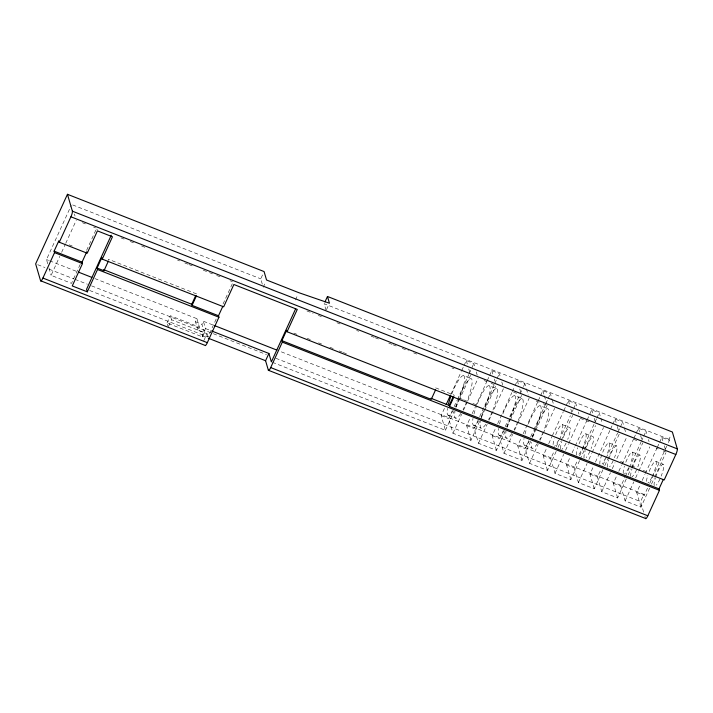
<?xml version="1.0" encoding="UTF-8"?>
<svg xmlns="http://www.w3.org/2000/svg" width="713" height="713" viewBox="0 0 713 713"><rect width="100%" height="100%" fill="white"/><g stroke="black" fill="none" stroke-linecap="round" stroke-linejoin="round"><path stroke-width="0.53" stroke-dasharray="3.56 2.67" d="M47.726 263.774L46.497 259.568L71.193 205.531M80.213 264.345L71.523 283.364L51.104 275.334L59.794 256.324M61.63 252.322L65.284 244.318M65.739 243.311L76.264 220.299M86.612 250.334L96.674 228.32L97.182 230.032M167.047 322.98L170.371 315.716L199.382 327.115L197.956 330.226L204.408 332.766L202.51 336.919L167.047 322.98L168.232 327.017M168.642 326.108L171.557 319.745L170.371 315.716M197.956 330.226L195.496 321.795L196.922 318.675L94.918 278.596M204.408 332.766L201.939 324.326L203.365 321.215L213.731 325.288M202.51 336.919L202.189 335.814L205.504 328.55L203.365 321.215M203.686 340.948L207.011 333.684L171.557 319.745M89.651 290.485L207.973 336.982L216.663 317.962M223.071 303.952L233.133 281.938L230.049 280.726M262.295 284.113L260.753 278.836L262.83 274.291M263.222 287.268L265.717 281.822M295.458 299.941L297.945 294.487M326.536 309.594L328.613 305.048M272.402 362.302L445.429 430.296L441.142 415.626L444.796 407.613M450.75 394.61L461.266 371.589M461.721 370.591L463.557 366.589M464.011 365.582L466.302 360.582L473.815 363.532L474.742 366.678M479.635 421.303L470.945 440.322L452.951 433.246L448.664 418.576L452.318 410.572M454.154 406.57L456.89 400.563M457.354 399.565L468.789 374.548M469.243 373.541L473.815 363.532M445.429 430.296L454.119 411.276M455.946 407.275L458.691 401.267M459.154 400.269L470.589 375.252M452.951 433.246L461.641 414.235M463.468 410.233L467.131 402.221M467.585 401.223L478.111 378.202M470.945 440.322L466.659 425.652L470.322 417.649M472.149 413.638L474.894 407.64M475.348 406.633L486.783 381.615M487.246 380.617L489.073 376.616M489.528 375.608L491.818 370.608L499.341 373.567L500.562 377.756M505.16 431.329L496.462 450.349L478.468 443.272L474.181 428.602L477.835 420.599M479.671 416.597L494.305 384.574M494.76 383.567L496.596 379.566M497.05 378.567L499.341 373.567M481.471 417.301L484.216 411.294M484.671 410.296L495.651 386.277M478.468 443.272L487.157 424.262M488.993 420.26L503.628 388.228L505.624 389.022M496.462 450.349L492.175 435.679L495.838 427.675M497.665 423.665L511.845 392.649M512.299 391.642L514.59 386.642M515.044 385.644L517.335 380.635L524.857 383.594L526.078 387.783M530.677 441.356L521.987 460.375L503.984 453.299L499.697 438.638L503.36 430.625M505.187 426.624L507.932 420.617M509.759 416.615L523.03 387.596M523.485 386.598L524.857 383.594M506.988 427.328L509.733 421.321M510.187 420.322L521.622 395.305M503.984 453.299L512.674 434.288M514.51 430.287L517.255 424.28M517.709 423.281L529.144 398.264M521.987 460.375L517.691 445.705L521.355 437.702M523.182 433.7L537.825 401.669M538.279 400.67L540.106 396.669M540.57 395.67L542.851 390.662L550.374 393.621L551.907 398.861M556.193 451.391L547.504 470.402L529.509 463.325L525.214 448.664L528.877 440.652M530.704 436.65L533.449 430.643M533.903 429.645L545.338 404.627M545.801 403.629L547.629 399.628M548.083 398.62L550.374 393.621M532.504 437.354L535.249 431.356M535.704 430.349L547.138 405.332M529.509 463.325L538.199 444.315M540.026 440.313L542.771 434.306M543.226 433.308L554.661 408.291M547.504 470.402L543.217 455.732L546.416 448.727M548.698 443.727L551.907 436.721M552.361 435.714L563.341 411.704M563.796 410.697L565.623 406.695M566.086 405.697L568.368 400.688L575.89 403.647L577.12 407.836M579.562 460.571L570.872 479.582L555.026 473.361L550.73 458.691L554.393 450.678M556.22 446.677L558.965 440.679M559.429 439.671L570.4 415.652M572.236 411.651L573.145 409.654M573.609 408.647L575.89 403.647M558.021 447.381L560.766 441.383M561.229 440.376L572.664 415.358M555.026 473.361L563.716 454.341M565.543 450.34L568.288 444.333M568.742 443.334L579.722 419.315M570.872 479.582L566.585 464.921L570.24 456.908M572.076 452.907L574.812 446.899M575.275 445.901L586.71 420.884M587.164 419.886L591.737 409.877L599.259 412.827L600.489 417.025M602.931 469.751L594.241 488.77L578.395 482.541L574.108 467.871L577.762 459.867M579.589 455.865L596.514 418.834M596.977 417.836L599.259 412.827M580.017 459.573L584.134 450.563M584.598 449.564L595.569 425.545M578.395 482.541L587.084 463.53M588.911 459.52L591.656 453.521M592.12 452.514L603.555 427.497M594.241 488.77L589.954 474.1L593.608 466.097M595.444 462.086L610.078 430.064M610.533 429.066L612.369 425.064M612.823 424.066L615.114 419.057L622.627 422.016L624.16 427.256M626.299 478.94L617.61 497.95L601.763 491.72L597.476 477.059L601.13 469.047M602.957 465.045L605.702 459.038M606.166 458.04L617.601 433.023M618.055 432.025L619.882 428.014M620.346 427.016L622.627 422.016M604.758 465.749L619.401 433.727M601.763 491.72L610.453 472.71M612.28 468.708L615.025 462.701M616.861 458.7L626.923 436.686M617.61 497.95L613.323 483.28L616.977 475.277M618.813 471.275L621.558 465.268M622.012 464.27L633.447 439.253M633.902 438.245L635.738 434.244M636.192 433.246L638.483 428.237L646.005 431.196L647.226 435.385M649.668 488.12L640.978 507.13L625.132 500.909L620.845 486.239L624.962 477.229M625.417 476.231L629.08 468.227M629.534 467.22L640.969 442.203M641.424 441.204L643.26 437.203M643.714 436.204L646.005 431.196M628.135 474.938L630.871 468.931M631.335 467.933L642.769 442.907M625.132 500.909L633.821 481.89M635.648 477.888L638.393 471.881M638.857 470.883L649.828 446.864M640.978 507.13L636.691 492.469L640.345 484.457M642.181 480.455L644.926 474.448M645.381 473.45L656.816 448.432M657.27 447.434L659.106 443.433M659.561 442.425L661.851 437.425L669.373 440.376L668.001 443.379M643.652 512.13L640.568 501.595L643.892 494.323L280.066 351.357M669.373 440.376L669.052 439.279L671.129 434.734M636.691 492.469L644.213 495.419L647.867 487.416M649.703 483.414L667.537 444.386M651.504 484.118L654.249 478.111M654.703 477.113L665.684 453.094M72.681 204.934L260.753 278.836M669.052 439.279L324.148 303.747L326.126 310.503M82.387 222.706L85.453 223.909M93.617 227.117L95.658 227.919M120.978 237.866L124.071 239.078M130.238 241.511L135.39 243.525M141.557 245.958L146.7 247.972M177.573 260.102L179.631 260.913M184.774 262.937L187.858 264.149M188.892 264.55L193.009 266.172M203.294 270.218L208.437 272.232M209.47 272.642L212.554 273.854M216.672 275.468L221.814 277.491M306.884 310.921L313.105 313.363M318.283 315.404L321.394 316.625M336.937 322.731L340.039 323.952M356.616 330.467L358.692 331.278M371.125 336.162L374.236 337.383M375.27 337.793L378.38 339.014M388.737 343.087L391.847 344.308M392.881 344.718L397.025 346.34M402.203 348.381L408.424 350.823M413.602 352.855L416.713 354.076M451.935 367.917L454.012 368.737M484.109 380.564L487.104 381.74M491.105 383.309L494.109 384.494M513.627 392.159L516.622 393.344M536.14 401.009L539.144 402.185M543.146 403.763L546.14 404.939M580.186 418.317L589.098 421.82M633.857 439.404L636.825 440.572M656.236 448.201L658.215 448.976M663.17 450.928L666.138 452.095M451.784 393.897A21.23 4.358 -68.5 0 1 463.619 375.671L471.141 378.63M477.309 403.923A21.23 4.358 -68.5 0 1 489.136 385.697L496.658 388.656A21.23 4.358 -68.5 0 1 492.977 409.957M502.825 413.95A21.23 4.358 -68.5 0 1 514.652 395.724L522.174 398.683A21.23 4.358 -68.5 0 1 518.494 419.984M528.342 423.985A21.23 4.358 -68.5 0 1 540.169 405.75L547.691 408.709M555.677 434.689A11.791 2.424 -68.5 0 1 562.245 424.565L569.767 427.524A11.791 2.424 -68.5 0 1 567.726 439.36M585.614 433.754L593.136 436.704A11.791 2.424 -68.5 0 1 591.095 448.539M608.982 442.933L616.504 445.892M625.782 462.238A11.791 2.424 -68.5 0 1 632.351 452.113L639.873 455.072M655.719 461.302L663.242 464.252M196.494 293.881L108.394 259.256L108.715 260.361M435.67 387.863L453.931 395.047L454.261 396.143M69.206 244.835L72.307 246.056M293.854 333.114L296.938 334.326M307.241 338.372L310.333 339.584M318.568 342.828L321.661 344.04M329.905 347.276L335.048 349.299M339.174 350.921L342.258 352.133M343.292 352.543L346.384 353.755M459.422 398.175L462.514 399.387M463.548 399.797L466.641 401.009M472.835 403.442L475.928 404.663M583.27 446.846L587.396 448.468M620.426 461.445L623.519 462.657M631.78 465.901L634.873 467.122M643.135 470.366L646.228 471.578M448.112 415.198L455.634 418.157M473.628 425.224L481.15 428.183M499.145 435.26L506.667 438.21M524.661 445.286L532.183 448.236M46.497 259.568L48.555 260.379M49.589 260.78L77.405 271.715M441.142 415.626L448.664 418.576M466.659 425.652L474.181 428.602M492.175 435.679L499.697 438.638M517.691 445.705L525.214 448.664M543.217 455.732L550.73 458.691M566.585 464.921L574.108 467.871M589.954 474.1L597.476 477.059M613.323 483.28L620.845 486.239M195.496 321.795L201.939 324.326M205.504 328.55L210.62 330.556M37.718 264.701L44.972 267.544M49.108 269.175L73.956 278.935M74.99 279.344L87.414 284.229M91.558 285.851L266.528 354.611M275.851 358.274L640.568 501.595M202.189 335.814L207.296 337.828M661.851 437.425L663.072 441.614M664.302 445.803L665.835 451.044M648.456 439.582L649.062 441.677M638.483 428.237L640.319 434.529M640.622 435.572L642.466 441.864M624.472 428.299L626.005 433.54M643.892 494.323L644.213 495.419M644.882 516.355L645.497 518.458M615.114 419.057L616.95 425.34M617.253 426.392L619.089 432.675M600.792 418.068L602.325 423.308M591.737 409.877L592.663 413.014M594.187 418.255L595.72 423.495M578.341 412.025L578.956 414.128M568.368 400.688L569.598 404.886M570.819 409.075L572.352 414.315M552.21 399.904L553.743 405.144M542.851 390.662L544.081 394.85M544.384 395.902L546.22 402.185M526.39 388.835L528.226 395.118M517.335 380.635L518.556 384.824M519.786 389.022L520.704 392.159M501.792 381.945L502.71 385.091M491.818 370.608L493.04 374.797M494.269 378.986L494.884 381.09M476.266 371.919L477.193 375.065M466.302 360.582L467.523 364.771M468.753 368.96L470.277 374.2M207.011 333.684L207.973 336.982M196.922 318.675L199.382 327.115M74.419 213.989L75.034 216.092M48.956 267.981L51.104 275.334M655.63 477.255A11.791 2.424 -68.5 0 1 662.912 464.234A11.791 2.424 -68.5 0 1 661.201 476.088M660.006 478.904A11.791 2.424 -68.5 0 1 656.334 485.17M654.186 485.624A11.791 2.424 -68.5 0 1 655.336 478.182M649.151 471.427A11.791 2.424 -68.5 0 1 655.978 461.507A11.791 2.424 -68.5 0 1 652.484 475.945M652.065 476.837A11.791 2.424 -68.5 0 1 647.841 483.111M646.548 481.364A11.791 2.424 -68.5 0 1 647.814 475.232M510.348 416.909A21.23 4.358 -68.5 0 1 522.174 398.683M517.665 422.043A21.23 4.358 -68.5 0 1 514.073 429.663M511.818 433.513A21.23 4.358 -68.5 0 1 506.061 431.338M507.014 426.998A21.23 4.358 -68.5 0 1 509.554 418.977M514.652 395.724A21.23 4.358 -68.5 0 1 510.98 417.025M510.143 419.084A21.23 4.358 -68.5 0 1 506.551 426.704M504.296 430.554A21.23 4.358 -68.5 0 1 498.539 428.379M499.492 424.039A21.23 4.358 -68.5 0 1 500.954 419.119M455.981 406.945A21.23 4.358 -68.5 0 1 469.822 378.906A21.23 4.358 -68.5 0 1 467.461 399.931M466.632 401.98A21.23 4.358 -68.5 0 1 463.04 409.61M460.785 413.451A21.23 4.358 -68.5 0 1 455.019 411.276M608.893 458.887A11.791 2.424 -68.5 0 1 616.175 445.875A11.791 2.424 -68.5 0 1 614.463 457.719M613.269 460.536A11.791 2.424 -68.5 0 1 609.597 466.801M607.449 467.256A11.791 2.424 -68.5 0 1 608.599 459.823M599.927 464.297A11.791 2.424 -68.5 0 1 603.189 451.169A11.791 2.424 -68.5 0 1 609.16 443.049A11.791 2.424 -68.5 0 1 606.941 454.769M605.747 457.577A11.791 2.424 -68.5 0 1 602.075 463.851M563.19 437.648A11.791 2.424 -68.5 0 1 569.767 427.524M566.113 443.058A11.791 2.424 -68.5 0 1 561.88 449.333M560.712 448.887A11.791 2.424 -68.5 0 1 561.862 441.454M562.245 424.565A11.791 2.424 -68.5 0 1 560.204 436.401M558.591 440.099A11.791 2.424 -68.5 0 1 554.357 446.374M553.074 444.627A11.791 2.424 -68.5 0 1 554.34 438.495M463.619 375.671A21.23 4.358 -68.5 0 1 459.938 396.972M459.11 399.03A21.23 4.358 -68.5 0 1 455.518 406.651M453.263 410.501A21.23 4.358 -68.5 0 1 447.497 408.326M532.531 437.024A21.23 4.358 -68.5 0 1 546.372 408.986A21.23 4.358 -68.5 0 1 544.019 430.01M543.181 432.069A21.23 4.358 -68.5 0 1 539.589 439.689M537.335 443.539A21.23 4.358 -68.5 0 1 531.426 442.318M484.831 406.882A21.23 4.358 -68.5 0 1 496.658 388.656M492.148 412.016A21.23 4.358 -68.5 0 1 488.557 419.636M485.767 424.288A21.23 4.358 -68.5 0 1 480.535 421.312M480.722 420.296A21.23 4.358 -68.5 0 1 482.959 412.052M540.169 405.75A21.23 4.358 -68.5 0 1 536.497 427.06M535.659 429.11A21.23 4.358 -68.5 0 1 532.067 436.73M529.278 441.392A21.23 4.358 -68.5 0 1 524.055 438.406M525.009 434.065A21.23 4.358 -68.5 0 1 526.47 429.146M489.136 385.697A21.23 4.358 -68.5 0 1 485.455 406.998M484.626 409.057A21.23 4.358 -68.5 0 1 481.034 416.677M478.78 420.527A21.23 4.358 -68.5 0 1 473.013 418.353M473.976 414.012A21.23 4.358 -68.5 0 1 476.516 406M632.351 452.113A11.791 2.424 -68.5 0 1 630.31 463.949M628.697 467.657A11.791 2.424 -68.5 0 1 624.472 473.922M623.296 473.485A11.791 2.424 -68.5 0 1 624.445 466.044M632.262 468.067A11.791 2.424 -68.5 0 1 639.543 455.054A11.791 2.424 -68.5 0 1 637.832 466.908M636.638 469.715A11.791 2.424 -68.5 0 1 631.994 476.881M630.818 476.436A11.791 2.424 -68.5 0 1 631.968 469.002M579.045 443.878A11.791 2.424 -68.5 0 1 585.4 433.718A11.791 2.424 -68.5 0 1 584.286 443.664A11.791 2.424 -68.5 0 1 577.735 455.554M576.559 455.117A11.791 2.424 -68.5 0 1 577.708 447.684M586.567 446.828A11.791 2.424 -68.5 0 1 593.136 436.704M589.901 451.356A11.791 2.424 -68.5 0 1 586.229 457.621M584.081 458.067A11.791 2.424 -68.5 0 1 585.23 450.634"/><path stroke-width="1.07" d="M663.34 479.421L659.026 488.86L659.454 490.33L647.823 515.775A4.715 0.971 -68.5 0 1 645.497 518.458L268.364 370.261A4.715 0.971 -68.5 0 0 270.69 367.578L282.321 342.133L281.893 340.662L286.644 330.279L287.072 331.741L664.204 479.947L675.835 454.502A4.715 0.971 -68.5 0 0 677.305 448.878L672.368 432.007L327.472 296.474L329.451 303.23L298.783 292.669L266.546 280.004L264.077 271.564L67.45 194.301L35.65 263.881L40.579 280.753L204.97 345.35A4.715 0.971 -68.5 0 0 207.305 342.668L218.936 317.223L218.499 315.752L222.821 306.314M40.579 280.753A4.715 0.971 -68.5 0 0 42.914 278.061L54.544 252.625L54.108 251.154L58.858 240.771L59.286 242.233L87.227 253.213L97.431 230.887L112.467 236.796L102.262 259.122L223.677 306.831L233.882 284.505L297.276 309.415L287.072 331.741M59.286 242.233L70.917 216.788A4.715 0.971 -68.5 0 0 72.387 211.173L67.45 194.301M102.262 259.122L101.834 257.66L97.093 268.043L97.521 269.505L87.316 291.84L72.271 285.931L82.476 263.596L82.048 262.134L86.79 251.742M111.264 235.228L86.558 289.273L87.316 291.84M97.093 268.043L103.964 270.744L108.278 261.306M218.499 315.752L192.073 305.369L191.752 304.264L195.629 295.77M192.073 305.369L196.387 295.922M268.364 370.261L265.575 360.725L268.899 353.461L211.645 330.957M295.61 308.854L271.368 361.892L268.899 353.461M324.976 301.929L327.472 296.474M435.563 389.913L431.24 399.351L281.893 340.662M446.169 404.619L450.286 395.608M659.026 488.86L449.511 406.526L449.19 405.43L453.076 396.936M449.511 406.526L453.825 397.088M72.387 211.173L677.305 448.878M70.917 216.788L675.835 454.502M191.752 304.264L103.643 269.648L103.964 270.744M430.919 398.255L449.19 405.43M54.108 251.154L82.048 262.134M54.544 252.625L82.476 263.596M97.521 269.505L218.936 317.223M282.321 342.133L659.454 490.33M78.43 272.116L91.825 277.384M214.765 325.689L276.956 350.128M208.321 338.229L265.575 360.725M42.914 278.061L207.305 342.668M270.69 367.578L647.823 515.775M448.459 403.986A21.23 4.358 -68.5 0 1 450.999 395.973"/></g></svg>
